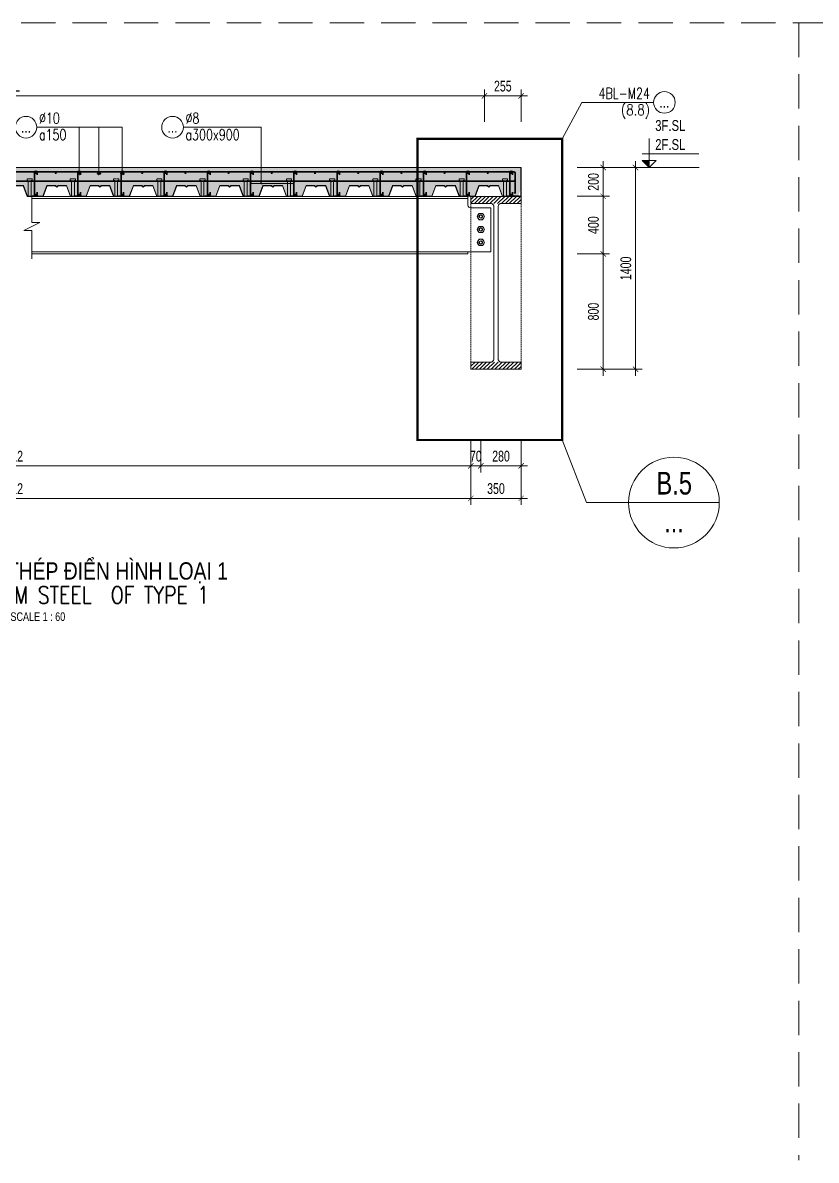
# Model space of a CAD drawing. Header units: millimetres. Extents: x 84463 to 294191, y -61495 to 44118.
# Drawn here: x 196121 to 207141, y -46015 to -30228 of the extents above; entities that cross this region are included whole.
import ezdxf
from ezdxf.enums import TextEntityAlignment as Align

# ---------------------------------------------------------------- set-up
doc = ezdxf.new("R2010")
doc.units = ezdxf.units.MM
doc.linetypes.add('HIDDEN2', pattern=[4.7625, 3.175, -1.5875])
for name, color, linetype, lineweight in [('NDC_S-ANNO', 7, 'Continuous', 20), ('NDC_S-BEAM FRAME-STEL', 32, 'Continuous', 18), ('NDC_S-BEAM-NAME-VERT', 7, 'Continuous', 20), ('NDC_S-CONT', 3, 'Continuous', 20), ('NDC_S-DECK', 3, 'Continuous', 20), ('NDC_S-DIMS', 1, 'Continuous', 15), ('NDC_S-FNDN-RBAR-TOP1', 4, 'Continuous', 35), ('NDC_S-HIDN', 8, 'HIDDEN2', 13), ('NDC_S-HTCH-MAT', 8, 'Continuous', 15), ('NDC_S-LEGN', 1, 'Continuous', 15), ('NDC_S-STIR', 4, 'Continuous', 35), ('NDC_S-TEXT-SYMB', 7, 'Continuous', 20), ('NDC_S_ANNO', 7, 'Continuous', 20), ('NDC_S_DIM', 1, 'Continuous', 15), ('NDC_S_ENG TITLE', 3, 'Continuous', 20), ('NDC_S_HATCH MATERIAL', 8, 'Continuous', 13), ('NDC_S_HIDDEN', 8, 'HIDDEN2', 13), ('NDC_S_REBAR', 4, 'Continuous', 35), ('NDC_S_TEXT SYMBOL', 7, 'Continuous', 20), ('NDC_S_VN TEXT', 7, 'Continuous', 20), ('NDC_S_VN TITLE', 6, 'Continuous', 35)]:
    doc.layers.add(name, color=color, linetype=linetype, lineweight=lineweight)
doc.styles.add('ARIAL', font='arial.ttf', dxfattribs={"width": 0.8})
doc.styles.add('NDC_ANNO', font='', dxfattribs={"width": 0.8})
doc.styles.add('NDC_DIM', font='', dxfattribs={"width": 0.75})
doc.styles.add('NDC_EN TXT', font='romans.shx', dxfattribs={"width": 0.8})
doc.styles.add('NDC_VIE TXT', font='arial.ttf', dxfattribs={"width": 0.8})
doc.styles.get('NDC_ANNO').set_extended_font_data('Dotum')
doc.styles.get('NDC_DIM').set_extended_font_data('Dotum')
doc.dimstyles.new('NDC_dim_50', dxfattribs={"dimscale": 50, "dimtxt": 2.5, "dimasz": 1.5, "dimexe": 1.5, "dimexo": 2.5, "dimgap": 1, "dimtad": 1, "dimdec": 0, "dimrnd": 0.001, "dimzin": 0, "dimdsep": 46, "dimtxsty": 'NDC_DIM', "dimblk": 'DIMMARK', "dimcen": 0, "dimdle": 1.2, "dimclrd": 256, "dimclre": 256, "dimclrt": 3, "dimadec": 0, "dimazin": 0, "dimtfac": 1, "dimtdec": 0, "dimtix": 1, "dimtofl": 0, "dimtmove": 2, "dimatfit": 3, "dimfxl": 6, "dimfxlon": 1, "dimtolj": 1, "dimtzin": 0, "dimlwd": -1, "dimlwe": -1, "dimarcsym": 0})
doc.dimstyles.new('NDC_dim_60', dxfattribs={"dimscale": 60, "dimtxt": 2.5, "dimasz": 1.5, "dimexe": 1.5, "dimexo": 2.5, "dimgap": 1, "dimtad": 1, "dimdec": 0, "dimrnd": 0.001, "dimzin": 0, "dimdsep": 46, "dimtxsty": 'NDC_DIM', "dimblk": 'DIMMARK', "dimcen": 0, "dimdle": 1.2, "dimclrd": 256, "dimclre": 256, "dimclrt": 3, "dimadec": 0, "dimazin": 0, "dimtfac": 1, "dimtdec": 0, "dimtix": 1, "dimtofl": 0, "dimtmove": 2, "dimatfit": 3, "dimfxl": 6, "dimfxlon": 1, "dimtolj": 1, "dimtzin": 0, "dimlwd": -1, "dimlwe": -1, "dimarcsym": 0})

# ---------------------------------------------------------------- blocks, each defined once
blk = doc.blocks.new('kata_block_THEP')
at = {"layer": 'NDC_S_REBAR', "color": 0}
for p, q in [((-0.5, 0), (0.5, 0)), ((-0.35, 0.35), (0.35, -0.35)), ((0.35, 0.35), (-0.35, -0.35)), ((0, 0.5), (0, -0.5))]:
    blk.add_line(p, q, dxfattribs=at)
at = {"layer": 'NDC_S_REBAR', "color": 0, "const_width": 0.0833}
blk.add_lwpolyline([(-0.5, 0, 1), (0.5, 0, 1), (-0.5, 0, 1)], format="xyb", dxfattribs=at)
blk = doc.blocks.new('*U276')
at = {"layer": 'NDC_S-STIR', "xscale": -20, "yscale": 20, "zscale": 20}
blk.add_blockref('kata_block_THEP', (0, 0), dxfattribs=at)
blk = doc.blocks.new('*U277')
at = {"layer": 'NDC_S_DIM', "color": 0, "linetype": 'ByBlock', "lineweight": -2, "transparency": 16777216}
for p in [(0, 0), (600, 0), (1200, 0), (1800, 0), (2400, 0), (3000, 0), (3600, 0), (4200, 0), (4800, 0), (5400, 0), (6000, 0), (6600, 0), (7200, 0), (7800, 0), (8400, 0), (9000, 0), (9600, 0), (10200, 0), (10800, 0), (11400, 0), (12000, 0), (12600, 0), (13200, 0)]:
    blk.add_blockref('*U276', p, dxfattribs=at)
blk = doc.blocks.new('*U278')
at = {"layer": 'NDC_S-HIDN', "ltscale": 3}
blk.add_lwpolyline([(-54, -173), (-14, -173), (-14, 43), (2, 43), (2, 67), (-70, 67), (-70, 43), (-54, 43)], close=True, dxfattribs=at)
at = {"layer": 'NDC_S_REBAR'}
blk.add_lwpolyline([(70, 123), (70, 155, 1), (34, 155), (34, -153, 1), (70, -153), (70, -121)], format="xyb", dxfattribs=at)
at = {"layer": 'NDC_S-STIR', "xscale": -20, "yscale": 20, "zscale": 20}
for p in [(52, 146), (52, -153)]:
    blk.add_blockref('kata_block_THEP', p, dxfattribs=at)
blk = doc.blocks.new('*U279')
at = {"layer": 'NDC_S_DIM', "color": 0, "linetype": 'ByBlock', "lineweight": -2, "transparency": 16777216}
for p in [(0, 0), (600, 0), (1200, 0), (1800, 0), (2400, 0), (3000, 0), (3600, 0), (4200, 0), (4800, 0), (5400, 0), (6000, 0), (6600, 0), (7200, 0), (7800, 0), (8400, 0), (9000, 0), (9600, 0), (10200, 0), (10800, 0), (11400, 0), (12000, 0), (12600, 0), (13200, 0)]:
    blk.add_blockref('*U278', p, dxfattribs=at)
blk = doc.blocks.new('DIMMARK')
at = {"layer": 'NDC_S_DIM', "color": 1}
blk.add_line((-1.5, 0), (1, 0), dxfattribs=at)
at = {"layer": 'NDC_S_DIM', "color": 2, "const_width": 0.1}
blk.add_lwpolyline([(-0.42, -0.42), (0.42, 0.42)], dxfattribs=at)
blk = doc.blocks.new('*D422')
at = {"layer": 'Defpoints', "color": 0, "transparency": 16777216}
for p in [(202533, -31244), (189553, -32279), (202533, -32279)]:
    blk.add_point(p, dxfattribs=at)
at = {"layer": 'NDC_S_DIM', "transparency": 16777216}
for p, q in [((189553, -31604), (189553, -31154)), ((189643, -31244), (202443, -31244)), ((202533, -31604), (202533, -31154))]:
    blk.add_line(p, q, dxfattribs=at)
at = {"layer": 'NDC_S_DIM', "transparency": 16777216, "xscale": 90, "yscale": 90, "zscale": 90, "rotation": 180}
blk.add_blockref('DIMMARK', (189553, -31244), dxfattribs=at)
at = {"layer": 'NDC_S_DIM', "transparency": 16777216, "xscale": 90, "yscale": 90, "zscale": 90}
blk.add_blockref('DIMMARK', (202533, -31244), dxfattribs=at)
at = {"layer": 'NDC_S_DIM', "color": 3, "transparency": 16777216, "insert": (196043, -31108), "char_height": 150, "attachment_point": 5, "style": 'NDC_DIM'}
blk.add_mtext('\\A1;L', dxfattribs=at)
blk = doc.blocks.new('*D423')
at = {"layer": 'Defpoints', "color": 0, "transparency": 16777216}
for p in [(203043, -31244), (202533, -32279), (203043, -32279)]:
    blk.add_point(p, dxfattribs=at)
at = {"layer": 'NDC_S_DIM', "transparency": 16777216}
for p, q in [((202533, -31604), (202533, -31154)), ((202623, -31244), (202953, -31244)), ((203043, -31604), (203043, -31154))]:
    blk.add_line(p, q, dxfattribs=at)
at = {"layer": 'NDC_S_DIM', "transparency": 16777216, "xscale": 90, "yscale": 90, "zscale": 90, "rotation": 180}
blk.add_blockref('DIMMARK', (202533, -31244), dxfattribs=at)
at = {"layer": 'NDC_S_DIM', "transparency": 16777216, "xscale": 90, "yscale": 90, "zscale": 90}
blk.add_blockref('DIMMARK', (203043, -31244), dxfattribs=at)
at = {"layer": 'NDC_S_DIM', "color": 3, "transparency": 16777216, "insert": (202788, -31108), "char_height": 150, "attachment_point": 5, "style": 'NDC_DIM'}
blk.add_mtext('\\A1;255', dxfattribs=at)
blk = doc.blocks.new('*D415')
at = {"layer": 'Defpoints', "color": 0, "transparency": 16777216}
for p in [(189743, -35037), (202343, -35037), (202343, -36379)]:
    blk.add_point(p, dxfattribs=at)
at = {"layer": 'NDC_S_DIM', "transparency": 16777216}
for p, q in [((189743, -36019), (189743, -36469)), ((202343, -36019), (202343, -36469)), ((189833, -36379), (202253, -36379))]:
    blk.add_line(p, q, dxfattribs=at)
at = {"layer": 'NDC_S_DIM', "transparency": 16777216, "xscale": 90, "yscale": 90, "zscale": 90, "rotation": 180}
blk.add_blockref('DIMMARK', (189743, -36379), dxfattribs=at)
at = {"layer": 'NDC_S_DIM', "transparency": 16777216, "xscale": 90, "yscale": 90, "zscale": 90}
blk.add_blockref('DIMMARK', (202343, -36379), dxfattribs=at)
at = {"layer": 'NDC_S_DIM', "color": 3, "transparency": 16777216, "insert": (196043, -36244), "char_height": 150, "attachment_point": 5, "style": 'NDC_DIM'}
blk.add_mtext('\\A1;L2', dxfattribs=at)
blk = doc.blocks.new('*D416')
at = {"layer": 'Defpoints', "color": 0, "transparency": 16777216}
for p in [(202343, -35037), (202483, -35037), (202483, -36379)]:
    blk.add_point(p, dxfattribs=at)
at = {"layer": 'NDC_S_DIM', "transparency": 16777216}
for p, q in [((202343, -36019), (202343, -36469)), ((202483, -36019), (202483, -36469)), ((202253, -36379), (202163, -36379)), ((202573, -36379), (202663, -36379))]:
    blk.add_line(p, q, dxfattribs=at)
at = {"layer": 'NDC_S_DIM', "transparency": 16777216, "xscale": 90, "yscale": 90, "zscale": 90}
blk.add_blockref('DIMMARK', (202343, -36379), dxfattribs=at)
at = {"layer": 'NDC_S_DIM', "transparency": 16777216, "xscale": 90, "yscale": 90, "zscale": 90, "rotation": 180}
blk.add_blockref('DIMMARK', (202483, -36379), dxfattribs=at)
at = {"layer": 'NDC_S_DIM', "color": 3, "transparency": 16777216, "insert": (202413, -36244), "char_height": 150, "attachment_point": 5, "style": 'NDC_DIM'}
blk.add_mtext('\\A1;70', dxfattribs=at)
blk = doc.blocks.new('*D417')
at = {"layer": 'Defpoints', "color": 0, "transparency": 16777216}
for p in [(202483, -35037), (203043, -35037), (203043, -36379)]:
    blk.add_point(p, dxfattribs=at)
at = {"layer": 'NDC_S_DIM', "transparency": 16777216}
for p, q in [((202483, -36019), (202483, -36469)), ((203043, -36019), (203043, -36469)), ((202573, -36379), (202953, -36379))]:
    blk.add_line(p, q, dxfattribs=at)
at = {"layer": 'NDC_S_DIM', "transparency": 16777216, "xscale": 90, "yscale": 90, "zscale": 90, "rotation": 180}
blk.add_blockref('DIMMARK', (202483, -36379), dxfattribs=at)
at = {"layer": 'NDC_S_DIM', "transparency": 16777216, "xscale": 90, "yscale": 90, "zscale": 90}
blk.add_blockref('DIMMARK', (203043, -36379), dxfattribs=at)
at = {"layer": 'NDC_S_DIM', "color": 3, "transparency": 16777216, "insert": (202763, -36244), "char_height": 150, "attachment_point": 5, "style": 'NDC_DIM'}
blk.add_mtext('\\A1;280', dxfattribs=at)
blk = doc.blocks.new('*D419')
at = {"layer": 'Defpoints', "color": 0, "transparency": 16777216}
for p in [(189743, -35037), (202343, -35037), (202343, -36829)]:
    blk.add_point(p, dxfattribs=at)
at = {"layer": 'NDC_S_DIM', "transparency": 16777216}
for p, q in [((189743, -36469), (189743, -36919)), ((202343, -36469), (202343, -36919)), ((189833, -36829), (202253, -36829))]:
    blk.add_line(p, q, dxfattribs=at)
at = {"layer": 'NDC_S_DIM', "transparency": 16777216, "xscale": 90, "yscale": 90, "zscale": 90, "rotation": 180}
blk.add_blockref('DIMMARK', (189743, -36829), dxfattribs=at)
at = {"layer": 'NDC_S_DIM', "transparency": 16777216, "xscale": 90, "yscale": 90, "zscale": 90}
blk.add_blockref('DIMMARK', (202343, -36829), dxfattribs=at)
at = {"layer": 'NDC_S_DIM', "color": 3, "transparency": 16777216, "insert": (196043, -36694), "char_height": 150, "attachment_point": 5, "style": 'NDC_DIM'}
blk.add_mtext('\\A1;L2', dxfattribs=at)
blk = doc.blocks.new('*D420')
at = {"layer": 'Defpoints', "color": 0, "transparency": 16777216}
for p in [(202343, -35037), (203043, -35037), (203043, -36829)]:
    blk.add_point(p, dxfattribs=at)
at = {"layer": 'NDC_S_DIM', "transparency": 16777216}
for p, q in [((202343, -36469), (202343, -36919)), ((203043, -36469), (203043, -36919)), ((202433, -36829), (202953, -36829))]:
    blk.add_line(p, q, dxfattribs=at)
at = {"layer": 'NDC_S_DIM', "transparency": 16777216, "xscale": 90, "yscale": 90, "zscale": 90, "rotation": 180}
blk.add_blockref('DIMMARK', (202343, -36829), dxfattribs=at)
at = {"layer": 'NDC_S_DIM', "transparency": 16777216, "xscale": 90, "yscale": 90, "zscale": 90}
blk.add_blockref('DIMMARK', (203043, -36829), dxfattribs=at)
at = {"layer": 'NDC_S_DIM', "color": 3, "transparency": 16777216, "insert": (202693, -36694), "char_height": 150, "attachment_point": 5, "style": 'NDC_DIM'}
blk.add_mtext('\\A1;350', dxfattribs=at)
blk = doc.blocks.new('Drawing name_symbol')
at = {"layer": 'NDC_S_ENG TITLE', "style": 'NDC_EN TXT', "width": 0.8}
blk.add_attdef('SECTDET1', text='', height=5, dxfattribs=at).set_placement((0, 1.01), align=Align.CENTER)
at = {"layer": 'NDC_S_TEXT SYMBOL', "lineweight": 25, "style": 'NDC_ANNO', "width": 0.8}
blk.add_attdef('SSCALE', text='', height=2.5, dxfattribs=at).set_placement((0, -4), align=Align.CENTER)
at = {"layer": 'NDC_S_VN TITLE', "style": 'NDC_VIE TXT', "width": 0.8}
blk.add_attdef('SECTDET2', text='', height=5, dxfattribs=at).set_placement((0, 7.97), align=Align.CENTER)
blk = doc.blocks.new('MARK4')
at = {"layer": 'NDC_S_ANNO'}
blk.add_line((-5, 0), (5, 0), dxfattribs=at)
blk.add_circle((0, 0), 5, dxfattribs=at)
blk = doc.blocks.new('*U103')
blk.add_circle((2.5, 0), 2.5)
at = {"layer": 'NDC_S_VN TEXT', "color": 3, "style": 'NDC_EN TXT'}
for tag, width, p in [('DK2', 0.75, (-0.85, 0.85)), ('KC2', 0.8, (-0.85, -2.97))]:
    blk.add_attdef(tag, text='', height=2.5, dxfattribs=dict(at, width=width)).set_placement(p, align=Align.RIGHT)
at = {"layer": 'NDC_S_VN TEXT', "color": 7, "style": 'ARIAL', "width": 0.8}
blk.add_attdef('SH3', text='', height=2.5, dxfattribs=at).set_placement((2.5, 0), align=Align.MIDDLE)
blk = doc.blocks.new('*U102')
at = {"color": 0, "linetype": 'Continuous'}
for p, q in [((-8.5, 4.9), (0, 9.8)), ((-8.5, -4.9), (-8.5, 4.9)), ((8.5, 4.9), (0, 9.8)), ((8.5, -4.9), (8.5, 4.9)), ((-8.5, -4.9), (0, -9.8)), ((8.5, -4.9), (0, -9.8))]:
    blk.add_line(p, q, dxfattribs=at)
for radius in [8.5, 4.25]:
    blk.add_circle((0, 0), radius, dxfattribs=at)
blk.add_arc((0, 0), 5, 250, 160, dxfattribs=at)
blk = doc.blocks.new('*U427')
at = {"layer": 'NDC_S-DECK'}
blk.add_lwpolyline([(-300, -73), (-300, -69), (-259, -69), (-257, -71), (-192, -71), (-136, 75), (-19, 75), (0, 57), (19, 75), (136, 75), (192, -71), (257, -71), (259, -69), (300, -69), (300, -73), (261, -73), (259, -75), (190, -75), (134, 71), (21, 71), (0, 51), (-21, 71), (-134, 71), (-190, -75), (-259, -75), (-261, -73)], close=True, dxfattribs=at)
blk = doc.blocks.new('*U428')
at = {"layer": 'NDC_S_DIM', "color": 0, "linetype": 'ByBlock', "lineweight": -2, "transparency": 16777216}
for p in [(0, 0), (600, 0), (1200, 0), (1800, 0), (2400, 0), (3000, 0), (3600, 0), (4200, 0), (4800, 0), (5400, 0), (6000, 0), (6600, 0), (7200, 0), (7800, 0), (8400, 0), (9000, 0), (9600, 0), (10200, 0), (10800, 0), (11400, 0), (12000, 0), (12600, 0), (13200, 0)]:
    blk.add_blockref('*U427', p, dxfattribs=at)
blk = doc.blocks.new('*U104')
blk.add_circle((-2.5, 0), 2.5)
at = {"layer": 'NDC_S_VN TEXT', "color": 3, "style": 'NDC_EN TXT', "width": 0.75}
for tag, p in [('DK1', (0.5, 0.85)), ('KC1', (0.5, -2.97))]:
    blk.add_attdef(tag, p, '', height=2.5, dxfattribs=at)
at = {"layer": 'NDC_S_VN TEXT', "color": 7, "style": 'ARIAL', "width": 0.8}
blk.add_attdef('SH2', text='', height=2.5, dxfattribs=at).set_placement((-2.5, 0), align=Align.MIDDLE)
blk = doc.blocks.new('*U106')
blk.add_circle((-2.5, 0), 2.5)
at = {"layer": 'NDC_S_VN TEXT', "color": 3, "style": 'NDC_EN TXT', "width": 0.75}
for tag, p in [('DK1', (0.5, 0.85)), ('KC1', (0.5, -2.97))]:
    blk.add_attdef(tag, p, '', height=2.5, dxfattribs=at)
at = {"layer": 'NDC_S_VN TEXT', "color": 7, "style": 'ARIAL', "width": 0.8}
blk.add_attdef('SH2', text='', height=2.5, dxfattribs=at).set_placement((-2.5, 0), align=Align.MIDDLE)
blk = doc.blocks.new('*D429')
at = {"layer": 'Defpoints', "color": 0, "transparency": 16777216}
for p in [(203043, -32637), (203043, -33437), (204182, -33437)]:
    blk.add_point(p, dxfattribs=at)
at = {"layer": 'NDC_S_DIM', "transparency": 16777216}
for p, q in [((203822, -32637), (204272, -32637)), ((204182, -32727), (204182, -33347)), ((203822, -33437), (204272, -33437))]:
    blk.add_line(p, q, dxfattribs=at)
at = {"layer": 'NDC_S_DIM', "transparency": 16777216, "xscale": 90, "yscale": 90, "zscale": 90}
for p, rotation in [((204182, -32637), 90), ((204182, -33437), 270)]:
    blk.add_blockref('DIMMARK', p, dxfattribs=dict(at, rotation=rotation))
at = {"layer": 'NDC_S_DIM', "color": 3, "transparency": 16777216, "insert": (204047, -33037), "char_height": 150, "attachment_point": 5, "rotation": 90, "style": 'NDC_DIM'}
blk.add_mtext('\\A1;400', dxfattribs=at)
blk = doc.blocks.new('*D430')
at = {"layer": 'Defpoints', "color": 0, "transparency": 16777216}
for p in [(203043, -32237), (204182, -32237), (203043, -32637)]:
    blk.add_point(p, dxfattribs=at)
at = {"layer": 'NDC_S_DIM', "transparency": 16777216}
for p, q in [((203822, -32237), (204272, -32237)), ((204182, -32547), (204182, -32327)), ((203822, -32637), (204272, -32637))]:
    blk.add_line(p, q, dxfattribs=at)
at = {"layer": 'NDC_S_DIM', "transparency": 16777216, "xscale": 90, "yscale": 90, "zscale": 90}
for p, rotation in [((204182, -32237), 90), ((204182, -32637), 270)]:
    blk.add_blockref('DIMMARK', p, dxfattribs=dict(at, rotation=rotation))
at = {"layer": 'NDC_S_DIM', "color": 3, "transparency": 16777216, "insert": (204047, -32437), "char_height": 150, "attachment_point": 5, "rotation": 90, "style": 'NDC_DIM'}
blk.add_mtext('\\A1;200', dxfattribs=at)
blk = doc.blocks.new('*D431')
at = {"layer": 'Defpoints', "color": 0, "transparency": 16777216}
for p in [(203043, -33437), (204182, -33437), (203043, -35037)]:
    blk.add_point(p, dxfattribs=at)
at = {"layer": 'NDC_S_DIM', "transparency": 16777216}
for p, q in [((203822, -33437), (204272, -33437)), ((204182, -34947), (204182, -33527)), ((203822, -35037), (204272, -35037))]:
    blk.add_line(p, q, dxfattribs=at)
at = {"layer": 'NDC_S_DIM', "transparency": 16777216, "xscale": 90, "yscale": 90, "zscale": 90}
for p, rotation in [((204182, -33437), 90), ((204182, -35037), 270)]:
    blk.add_blockref('DIMMARK', p, dxfattribs=dict(at, rotation=rotation))
at = {"layer": 'NDC_S_DIM', "color": 3, "transparency": 16777216, "insert": (204047, -34237), "char_height": 150, "attachment_point": 5, "rotation": 90, "style": 'NDC_DIM'}
blk.add_mtext('\\A1;800', dxfattribs=at)
blk = doc.blocks.new('*D432')
at = {"layer": 'Defpoints', "color": 0, "transparency": 16777216}
for p in [(203043, -32237), (204632, -32237), (203043, -35037)]:
    blk.add_point(p, dxfattribs=at)
at = {"layer": 'NDC_S_DIM', "transparency": 16777216}
for p, q in [((204272, -32237), (204722, -32237)), ((204632, -34947), (204632, -32327)), ((204272, -35037), (204722, -35037))]:
    blk.add_line(p, q, dxfattribs=at)
at = {"layer": 'NDC_S_DIM', "transparency": 16777216, "xscale": 90, "yscale": 90, "zscale": 90}
for p, rotation in [((204632, -32237), 90), ((204632, -35037), 270)]:
    blk.add_blockref('DIMMARK', p, dxfattribs=dict(at, rotation=rotation))
at = {"layer": 'NDC_S_DIM', "color": 3, "transparency": 16777216, "insert": (204497, -33637), "char_height": 150, "attachment_point": 5, "rotation": 90, "style": 'NDC_DIM'}
blk.add_mtext('\\A1;1400', dxfattribs=at)
blk = doc.blocks.new('kata_block_CT')
at = {"layer": 'NDC_S_ANNO'}
blk.add_hatch(color=3, dxfattribs=at).paths.add_polyline_path([(0, 1.6), (-1.61, 1.6), (0, 0)])
at = {"layer": 'NDC_S_ANNO', "ltscale": 50}
h = blk.add_hatch(dxfattribs=at)
h.set_pattern_fill('ANSI31', color=256, scale=1.406, style=0)
h.paths.add_polyline_path([(0, 1.6), (0, 0), (1.61, 1.6)])
for p, q in [((-1.59, 3.14), (11.47, 3.14)), ((11.56, 0), (-1.64, 0))]:
    blk.add_line(p, q, dxfattribs=at)
for points in [[(0, 6.69), (0, 0)], [(0, 0), (-1.61, 1.6), (0, 1.6)], [(0, 0), (1.61, 1.6), (0, 1.6)]]:
    blk.add_lwpolyline(points, dxfattribs=at)
at = {"layer": 'NDC_S_ANNO', "color": 8, "ltscale": 50}
blk.add_lwpolyline([(0, 0), (-1.61, 1.6), (0, 1.6)], dxfattribs=at)
at = {"layer": 'NDC_S_TEXT SYMBOL', "color": 3, "style": 'NDC_ANNO', "width": 0.8}
blk.add_attdef('CT', (1.41, 4.07), '', height=2.5, dxfattribs=at)
blk = doc.blocks.new('*U6089')
for p, q in [((140, 1150), (0, 1150)), ((160, 1130), (160, 70)), ((190, 1130), (190, 70)), ((210, 1150), (350, 1150)), ((140, 50), (0, 50)), ((210, 50), (350, 50))]:
    blk.add_line(p, q)
for points in [[(350, 1150), (350, 1200), (0, 1200), (0, 1150)], [(0, 50), (0, 0), (350, 0), (350, 50)]]:
    blk.add_lwpolyline(points)
for centre, start, end in [((140, 1130), 360, 450), ((210, 1130), 90, 180), ((140, 70), 270, 360), ((210, 70), 180, 270)]:
    blk.add_arc(centre, 20, start, end)

msp = doc.modelspace()

# ---------------------------------------------------------------- hatches: boundary and pattern name
at = {"layer": 'NDC_S-HTCH-MAT'}
h = msp.add_hatch(dxfattribs=at)
h.set_pattern_fill('BT-01', color=256, scale=40, pattern_type=2)
h.set_pattern_definition([(50, (-191490.7, 75262.32), (286.90407, -25.10085), [30, -330]), (355, (-191490.7, 75262.32), (-55.50053, 300.87685), [24, -264]), (100.4514, (-191466.78, 75260.23), (231.40375, 275.77582), [25.49608, -280.45684]), (46.1842, (-191490.7, 75342.32), (426.89642, -66.2076), [45, -495]), (96.6356, (-191455.1, 75336.8), (373.8651, 389.64715), [38.2441, -420.6852]), (351.1842, (-191490.7, 75342.32), (373.8648, 389.64744), [36, -396]), (21, (-191450.7, 75322.32), (238.76282, -161.04756), [30, -330]), (326, (-191450.7, 75322.32), (97.32613, 290.06002), [24, -264]), (71.4514, (-191430.8, 75308.9), (336.08905, 129.0122), [25.49608, -280.45684]), (37.5, (-191490.69, 75262.32), (4.863942, 133.157542), [0, -260.8, 0, -268, 0, -265]), (7.5, (-191490.69, 75262.32), (105.227815, 157.764685), [0, -152.8, 0, -254.8, 0, -101]), (327.5, (-191579.89, 75262.32), (213.528974, -9.02195), [0, -100, 0, -312, 0, -414]), (317.5, (-191619.9, 75262.32), (233.27447, 40.04199), [0, -130, 0, -207.2, 0, -294]), (45, (-191490.7, 75262.32), (-120.20815, 120.20815), []), (45, (-191490.7, 75311.32), (-120.20815, 120.20815), [])])
h.paths.add_polyline_path([(203043.2, -32523.3), (203043.2, -32237.5), (189047.2, -32237.5), (189047.2, -32633.5), (189070.2, -32633.5), (189072.2, -32631.5), (189093, -32631.5), (189133.8, -32631.5), (189201.6, -32631.6), (189256.9, -32487.5), (189373.8, -32487.5), (189393, -32505.9), (189412.2, -32487.5), (189529, -32487.5), (189585.1, -32633.5), (189650.2, -32633.5), (189652.2, -32631.5), (189693, -32631.5), (189733.8, -32631.5), (189801.6, -32631.6), (189856.9, -32487.5), (189973.8, -32487.5), (189993, -32505.9), (190012.2, -32487.5), (190129, -32487.5), (190185.1, -32633.5), (190250.2, -32633.5), (190252.2, -32631.5), (190293, -32631.5), (190333.8, -32631.5), (190401.6, -32631.6), (190456.9, -32487.5), (190573.8, -32487.5), (190593, -32505.9), (190612.2, -32487.5), (190729, -32487.5), (190785.1, -32633.5), (190850.2, -32633.5), (190852.2, -32631.5), (190893, -32631.5), (190933.8, -32631.5), (191001.6, -32631.6), (191056.9, -32487.5), (191173.8, -32487.5), (191193, -32505.9), (191212.2, -32487.5), (191329, -32487.5), (191385.1, -32633.5), (191450.2, -32633.5), (191452.2, -32631.5), (191493, -32631.5), (191533.8, -32631.5), (191601.6, -32631.6), (191656.9, -32487.5), (191773.8, -32487.5), (191793, -32505.9), (191812.2, -32487.5), (191929, -32487.5), (191985.1, -32633.5), (192050.2, -32633.5), (192052.2, -32631.5), (192093, -32631.5), (192133.8, -32631.5), (192201.6, -32631.6), (192256.9, -32487.5), (192373.8, -32487.5), (192393, -32505.9), (192412.2, -32487.5), (192529, -32487.5), (192585.1, -32633.5), (192650.2, -32633.5), (192652.2, -32631.5), (192693, -32631.5), (192733.8, -32631.5), (192801.6, -32631.6), (192856.9, -32487.5), (192973.8, -32487.5), (192993, -32505.9), (193012.2, -32487.5), (193129, -32487.5), (193185.1, -32633.5), (193250.2, -32633.5), (193252.2, -32631.5), (193293, -32631.5), (193333.8, -32631.5), (193401.6, -32631.6), (193456.9, -32487.5), (193573.8, -32487.5), (193593, -32505.9), (193612.2, -32487.5), (193729, -32487.5), (193785.1, -32633.5), (193850.2, -32633.5), (193852.2, -32631.5), (193893, -32631.5), (193933.8, -32631.5), (194001.6, -32631.6), (194056.9, -32487.5), (194173.8, -32487.5), (194193, -32505.9), (194212.2, -32487.5), (194329, -32487.5), (194385.1, -32633.5), (194450.2, -32633.5), (194452.2, -32631.5), (194493, -32631.5), (194533.8, -32631.5), (194601.6, -32631.6), (194656.9, -32487.5), (194773.8, -32487.5), (194793, -32505.9), (194812.2, -32487.5), (194929, -32487.5), (194985.1, -32633.5), (195050.2, -32633.5), (195052.2, -32631.5), (195093, -32631.5), (195133.8, -32631.5), (195201.6, -32631.6), (195256.9, -32487.5), (195373.8, -32487.5), (195393, -32505.9), (195412.2, -32487.5), (195529, -32487.5), (195585.1, -32633.5), (195650.2, -32633.5), (195652.2, -32631.5), (195693, -32631.5), (195733.8, -32631.5), (195801.6, -32631.6), (195856.9, -32487.5), (195973.8, -32487.5), (195993, -32505.9), (196012.2, -32487.5), (196129, -32487.5), (196185.1, -32633.5), (196250.2, -32633.5), (196252.2, -32631.5), (196293, -32631.5), (196333.8, -32631.5), (196401.6, -32631.6), (196456.9, -32487.5), (196573.8, -32487.5), (196593, -32505.9), (196612.2, -32487.5), (196729, -32487.5), (196785.1, -32633.5), (196850.2, -32633.5), (196852.2, -32631.5), (196893, -32631.5), (196933.8, -32631.5), (197001.6, -32631.6), (197056.9, -32487.5), (197173.8, -32487.5), (197193, -32505.9), (197212.2, -32487.5), (197329, -32487.5), (197385.1, -32633.5), (197450.2, -32633.5), (197452.2, -32631.5), (197493, -32631.5), (197533.8, -32631.5), (197601.6, -32631.6), (197656.9, -32487.5), (197773.8, -32487.5), (197793, -32505.9), (197812.2, -32487.5), (197929, -32487.5), (197985.1, -32633.5), (198050.2, -32633.5), (198052.2, -32631.5), (198093, -32631.5), (198133.8, -32631.5), (198201.6, -32631.6), (198256.9, -32487.5), (198373.8, -32487.5), (198393, -32505.9), (198412.2, -32487.5), (198529, -32487.5), (198585.1, -32633.5), (198650.2, -32633.5), (198652.2, -32631.5), (198693, -32631.5), (198733.8, -32631.5), (198801.6, -32631.6), (198856.9, -32487.5), (198973.8, -32487.5), (198993, -32505.9), (199012.2, -32487.5), (199129, -32487.5), (199185.1, -32633.5), (199250.2, -32633.5), (199252.2, -32631.5), (199293, -32631.5), (199333.8, -32631.5), (199401.6, -32631.6), (199456.9, -32487.5), (199573.8, -32487.5), (199593, -32505.9), (199612.2, -32487.5), (199729, -32487.5), (199785.1, -32633.5), (199850.2, -32633.5), (199852.2, -32631.5), (199893, -32631.5), (199933.8, -32631.5), (200001.5, -32631.7), (200056.9, -32487.5), (200173.8, -32487.5), (200193, -32505.9), (200212.2, -32487.5), (200329, -32487.5), (200385.1, -32633.5), (200450.2, -32633.5), (200452.2, -32631.5), (200493, -32631.5), (200533.8, -32631.5), (200601.5, -32631.7), (200656.9, -32487.5), (200773.8, -32487.5), (200793, -32505.9), (200812.2, -32487.5), (200929, -32487.5), (200985.1, -32633.5), (201050.2, -32633.5), (201052.2, -32631.5), (201093, -32631.5), (201133.8, -32631.5), (201201.5, -32631.8), (201256.9, -32487.5), (201373.8, -32487.5), (201393, -32505.9), (201412.2, -32487.5), (201529, -32487.5), (201585.1, -32633.5), (201650.2, -32633.5), (201652.2, -32631.5), (201693, -32631.5), (201733.8, -32631.5), (201801.5, -32631.9), (201856.9, -32487.5), (201973.8, -32487.5), (201993, -32505.9), (202012.2, -32487.5), (202129, -32487.5), (202185.1, -32633.5), (202250.2, -32633.5), (202252.2, -32631.5), (202293, -32631.5), (202333.8, -32631.5), (202401.3, -32632.2), (202456.9, -32487.5), (202573.8, -32487.5), (202593, -32505.9), (202612.2, -32487.5), (202729, -32487.5), (202785.1, -32633.5), (202850.2, -32633.5), (202852.2, -32631.5), (202893, -32631.5), (202933.8, -32631.5), (203000.9, -32633.5)])
at = {"layer": 'NDC_S_HATCH MATERIAL'}
h = msp.add_hatch(dxfattribs=at)
h.set_pattern_fill('ANSI31', color=256, scale=12)
h.set_pattern_definition([(45, (13300, 0), (-26.940768, 26.940768), [])])
edge = h.paths.add_edge_path()
edge.add_line((202343.2, -34937.5), (202343.2, -35037.5))
edge.add_line((202343.2, -35037.5), (203043.2, -35037.5))
edge.add_line((203043.2, -35037.5), (203043.2, -34937.5))
edge = h.paths.add_edge_path()
edge.add_line((202663.2, -32777.5), (202663.2, -34897.5))
edge = h.paths.add_edge_path()
edge.add_line((202723.2, -32777.5), (202723.2, -34897.5))
edge = h.paths.add_edge_path(flags=16)
edge.add_line((202623.2, -34937.5), (202343.2, -34937.5))
edge = h.paths.add_edge_path(flags=16)
edge.add_line((202623.2, -32737.5), (202343.2, -32737.5))
edge = h.paths.add_edge_path(flags=16)
edge.add_line((202763.2, -34937.5), (203043.2, -34937.5))
edge = h.paths.add_edge_path(flags=17)
edge.add_line((202763.2, -32737.5), (203043.2, -32737.5))
edge = h.paths.add_edge_path()
edge.add_line((203043.2, -32737.5), (203043.2, -32637.5))
edge.add_line((203043.2, -32637.5), (202343.2, -32637.5))
edge.add_line((202343.2, -32637.5), (202343.2, -32737.5))
edge = h.paths.add_edge_path()
edge.add_arc((202623.2, -34897.5), 40, 270, 360)
edge = h.paths.add_edge_path()
edge.add_arc((202763.2, -34897.5), 40, 180, 270)
edge = h.paths.add_edge_path()
edge.add_arc((202623.2, -32777.5), 40, 0, 90)
edge = h.paths.add_edge_path()
edge.add_arc((202763.2, -32777.5), 40, 90, 180)

# ---------------------------------------------------------------- linework, layer by layer
at = {"layer": 'NDC_S-ANNO', "linetype": 'HIDDEN2', "ltscale": 80, "const_width": 30}
msp.add_lwpolyline([(201603.8, -31839.2), (203613, -31839.2), (203613, -36018.4), (201603.8, -36018.4)], close=True, dxfattribs=at)
at = {"layer": 'NDC_S-ANNO'}
msp.add_lwpolyline([(203613, -36018.4), (203952.5, -36887.1), (204535.1, -36887.1)], dxfattribs=at)
at = {"layer": 'NDC_S-CONT'}
msp.add_line((202303.2, -33437.5), (202303.2, -33405.5), dxfattribs=at)
for points in [[(189043.2, -32237.5), (203043.2, -32237.5)], [(196246.6, -32637.5), (202303.2, -32637.5)], [(196246.6, -32669.5), (202303.2, -32669.5)], [(202623.2, -33405.5), (196246.6, -33405.5)], [(202303.2, -33437.5), (196246.6, -33437.5)]]:
    msp.add_lwpolyline(points, dxfattribs=at)
msp.add_lwpolyline([(202303.2, -32637.5), (202303.2, -32757.5, 0.4142136), (202343.2, -32797.5), (202623.2, -32797.5), (202623.2, -33405.5)], format="xyb", dxfattribs=at)
at = {"layer": 'NDC_S-DECK'}
msp.add_lwpolyline([(202893, -32631.5), (203014.2, -32631.5), (203016.1, -32633.5), (203039.2, -32633.5), (203039.2, -32237.5), (203043.2, -32237.5), (203043.2, -32637.5), (203014.4, -32637.5), (203012.5, -32635.5), (202893, -32635.5)], close=True, dxfattribs=at)
at = {"layer": 'NDC_S-FNDN-RBAR-TOP1'}
msp.add_lwpolyline([(189137.3, -32578.5), (189127.2, -32595), (189127.2, -32337.5, -0.4142135), (189167.2, -32297.5), (202939.2, -32297.5, -0.4142135), (202959.2, -32317.5), (202959.2, -32595), (202949.1, -32578.5)], format="xyb", dxfattribs=at)
msp.add_lwpolyline([(189160.9, -32414.9), (189127.2, -32427.5), (202959.2, -32427.5), (202939.8, -32417.1)], dxfattribs=at)
at = {"layer": 'NDC_S-HIDN', "ltscale": 6}
for points in [[(202343.2, -32737.5), (202623.2, -32737.5, -0.4142136), (202663.2, -32777.5), (202663.2, -34897.5, -0.4142136), (202623.2, -34937.5), (202343.2, -34937.5)], [(203043.2, -32737.5), (202763.2, -32737.5, 0.4142136), (202723.2, -32777.5), (202723.2, -34897.5, 0.4142136), (202763.2, -34937.5), (203043.2, -34937.5)]]:
    msp.add_lwpolyline(points, format="xyb", close=True, dxfattribs=at)
at = {"layer": 'NDC_S_HATCH MATERIAL'}
msp.add_lwpolyline([(196246.6, -33504.7), (196246.6, -33111.7), (196136.6, -33111.7), (196356.6, -33001.7), (196246.6, -33001.7), (196246.6, -32637.5)], dxfattribs=at)
at = {"layer": 'NDC_S_HIDDEN', "ltscale": 150}
for p, q in [((185382.9, -30228), (228416.3, -30228)), ((206899.6, -30228), (206899.6, -46015.3))]:
    msp.add_line(p, q, dxfattribs=at)

# ---------------------------------------------------------------- block references
at = {"layer": 'NDC_S-ANNO'}
ref = msp.add_blockref('kata_block_CT', (204820.1, -32237.5), dxfattribs=dict(at, xscale=60, yscale=60, zscale=60))
ref.add_attrib('CT', '2F.SL', (204904.7, -31993.4), dxfattribs={"layer": 'NDC_S-TEXT-SYMB', "color": 3, "height": 150, "style": 'NDC_ANNO', "width": 0.8})
at = {"layer": 'NDC_S-ANNO', "xscale": -125.9999999999999, "yscale": 125.9999999999999, "zscale": 125.9999999999999}
msp.add_blockref('MARK4', (205165.1, -36887.1), dxfattribs=at)
at = {"layer": 'NDC_S-BEAM FRAME-STEL', "xscale": 2, "yscale": 2, "zscale": 2}
msp.add_blockref('*U6089', (202343.2, -35037.5), dxfattribs=at)
at = {"layer": 'NDC_S-BEAM-NAME-VERT', "yscale": 5.142857142857142, "zscale": 5.142857142857142}
for p, xscale, rotation in [((202483.2, -32917.5), -5.142857142857142, 269.9999979591636), ((202483.2, -33097.5), -5.142857142857142, 269.9999979591636), ((202483.2, -33277.5), 5.142857142857142, 270.0000020408364)]:
    msp.add_blockref('*U102', p, dxfattribs=dict(at, xscale=xscale, rotation=rotation))
at = {"layer": 'NDC_S-DIMS', "xscale": 60, "yscale": 60, "zscale": 60}
msp.add_blockref('*U103', (204882, -31333.4), dxfattribs=at).add_auto_attribs({'SH3': '...', 'DK2': '4BL-M24', 'KC2': '(8.8)'})
at = {"layer": 'NDC_S-LEGN', "xscale": 60, "yscale": 60, "zscale": 60}
for name, p, values in [('*U104', (196316.2, -31678.3), {'SH2': '...', 'DK1': '%%c10', 'KC1': 'a150'}), ('*U106', (198351.1, -31678.3), {'SH2': '...', 'DK1': '%%c8', 'KC1': 'a300x900'})]:
    msp.add_blockref(name, p, dxfattribs=at).add_auto_attribs(values)
at = {"layer": 'NDC_S_ANNO', "xscale": 48, "yscale": 48, "zscale": 48}
msp.add_blockref('Drawing name_symbol', (196330.3, -38338.8), dxfattribs=at).add_auto_attribs({'SECTDET1': 'ELEVATION  BEAM STEEL  OF TYPE 1', 'SECTDET2': 'MẶT ĐỨNG DẦM THÉP ĐIỂN HÌNH LOẠI 1', 'SSCALE': 'SCALE 1 : 60'})
at = {"layer": 'NDC_S_DIM'}
for name, p in [('*U277', (189379.7, -32314.3)), ('*U279', (189651.6, -32460.5)), ('*U428', (189393, -32562.5))]:
    msp.add_blockref(name, p, dxfattribs=at)

# ---------------------------------------------------------------- texts
at = {"layer": 'NDC_S-TEXT-SYMB', "color": 3, "style": 'NDC_ANNO', "width": 0.8}
msp.add_text('3F.SL', height=150, dxfattribs=at).set_placement((204904.7, -31729.3))
at = {"layer": 'NDC_S-TEXT-SYMB', "style": 'NDC_ANNO', "width": 0.8}
for s, p in [('B.5', (205168.5, -36618.4)), ('...', (205165.4, -37143.8))]:
    msp.add_text(s, height=315, rotation=0.00002, dxfattribs=at).set_placement(p, align=Align.MIDDLE_CENTER)

# ---------------------------------------------------------------- dimensions: what is measured, and where the dimension line sits
at = {"layer": 'NDC_S_DIM'}
for base, p1, p2, text, picture, middle in [((202533.2, -31243.5), (189553.2, -32278.8), (202533.2, -32278.8), 'L', '*D422', (196043.2, -31108.4)), ((202343.2, -36379.4), (189743.2, -35037.5), (202343.2, -35037.5), 'L2', '*D415', (196043.2, -36244.3)), ((202343.2, -36829.4), (189743.2, -35037.5), (202343.2, -35037.5), 'L2', '*D419', (196043.2, -36694.3))]:
    dim = msp.add_linear_dim(base=base, p1=p1, p2=p2, text=text, dimstyle='NDC_dim_60', override={"dimlfac": 0.5}, dxfattribs=at)
    dim.commit()
    dim.dimension.update_dxf_attribs({"geometry": picture, "text_midpoint": middle})
for base, p1, p2, picture, middle in [((203043.2, -31243.5), (202533.2, -32278.8), (203043.2, -32278.8), '*D423', (202788.2, -31108.4)), ((202483.2, -36379.4), (202343.2, -35037.5), (202483.2, -35037.5), '*D416', (202413.2, -36244.3)), ((203043.2, -36829.4), (202343.2, -35037.5), (203043.2, -35037.5), '*D420', (202693.2, -36694.3)), ((203043.2, -36379.4), (202483.2, -35037.5), (203043.2, -35037.5), '*D417', (202763.2, -36244.3))]:
    dim = msp.add_linear_dim(base=base, p1=p1, p2=p2, dimstyle='NDC_dim_60', override={"dimlfac": 0.5}, dxfattribs=at)
    dim.commit()
    dim.dimension.update_dxf_attribs({"geometry": picture, "text_midpoint": middle})
for base, p1, p2, picture, middle in [((204181.8, -32237.5), (203043.2, -32637.5), (203043.2, -32237.5), '*D430', (204046.7, -32437.5)), ((204631.8, -32237.5), (203043.2, -35037.5), (203043.2, -32237.5), '*D432', (204496.7, -33637.5)), ((204181.8, -33437.5), (203043.2, -32637.5), (203043.2, -33437.5), '*D429', (204046.7, -33037.5)), ((204181.8, -33437.5), (203043.2, -35037.5), (203043.2, -33437.5), '*D431', (204046.7, -34237.5))]:
    dim = msp.add_linear_dim(base=base, p1=p1, p2=p2, angle=90, dimstyle='NDC_dim_60', override={"dimlfac": 0.5}, dxfattribs=at)
    dim.commit()
    dim.dimension.update_dxf_attribs({"geometry": picture, "text_midpoint": middle})

# ---------------------------------------------------------------- leaders
at = {"layer": 'NDC_S-DIMS', "linetype": 'Continuous'}
msp.add_leader([(203613, -31839.2), (203884.7, -31333.4), (204882, -31333.4)], dimstyle='NDC_dim_50', override={"dimldrblk": 'DotSmall'}, dxfattribs=at)
at = {"layer": 'NDC_S-DIMS'}
for points, override in [([(196903.5, -32314.3), (196903.5, -31678.3), (196316.2, -31678.3)], {"dimasz": 0.8, "dimgap": 1.5, "dimldrblk": 'DotBlank'}), ([(197179.7, -32314.3), (197179.7, -31678.3), (196592.4, -31678.3)], {"dimasz": 0.8, "dimgap": 1.5, "dimldrblk": 'DotBlank'}), ([(197503.5, -32314.3), (197503.5, -31678.3), (196916.2, -31678.3)], {"dimasz": 0.8, "dimgap": 1.5, "dimldrblk": 'DotBlank'}), ([(199429.9, -32459.5), (199429.9, -31678.3), (198351.1, -31678.3)], {"dimasz": 0.5, "dimldrblk": 'ArchTick'}), ([(199285.5, -32459.5), (199885.5, -32459.5)], {"dimasz": 0.5, "dimldrblk": 'ArchTick'}), ([(199885.5, -32459.5), (199285.5, -32459.5)], {"dimasz": 0.5, "dimldrblk": 'ArchTick'})]:
    msp.add_leader(points, dimstyle='NDC_dim_60', override=override, dxfattribs=at)

doc.saveas('drawing.dxf')
